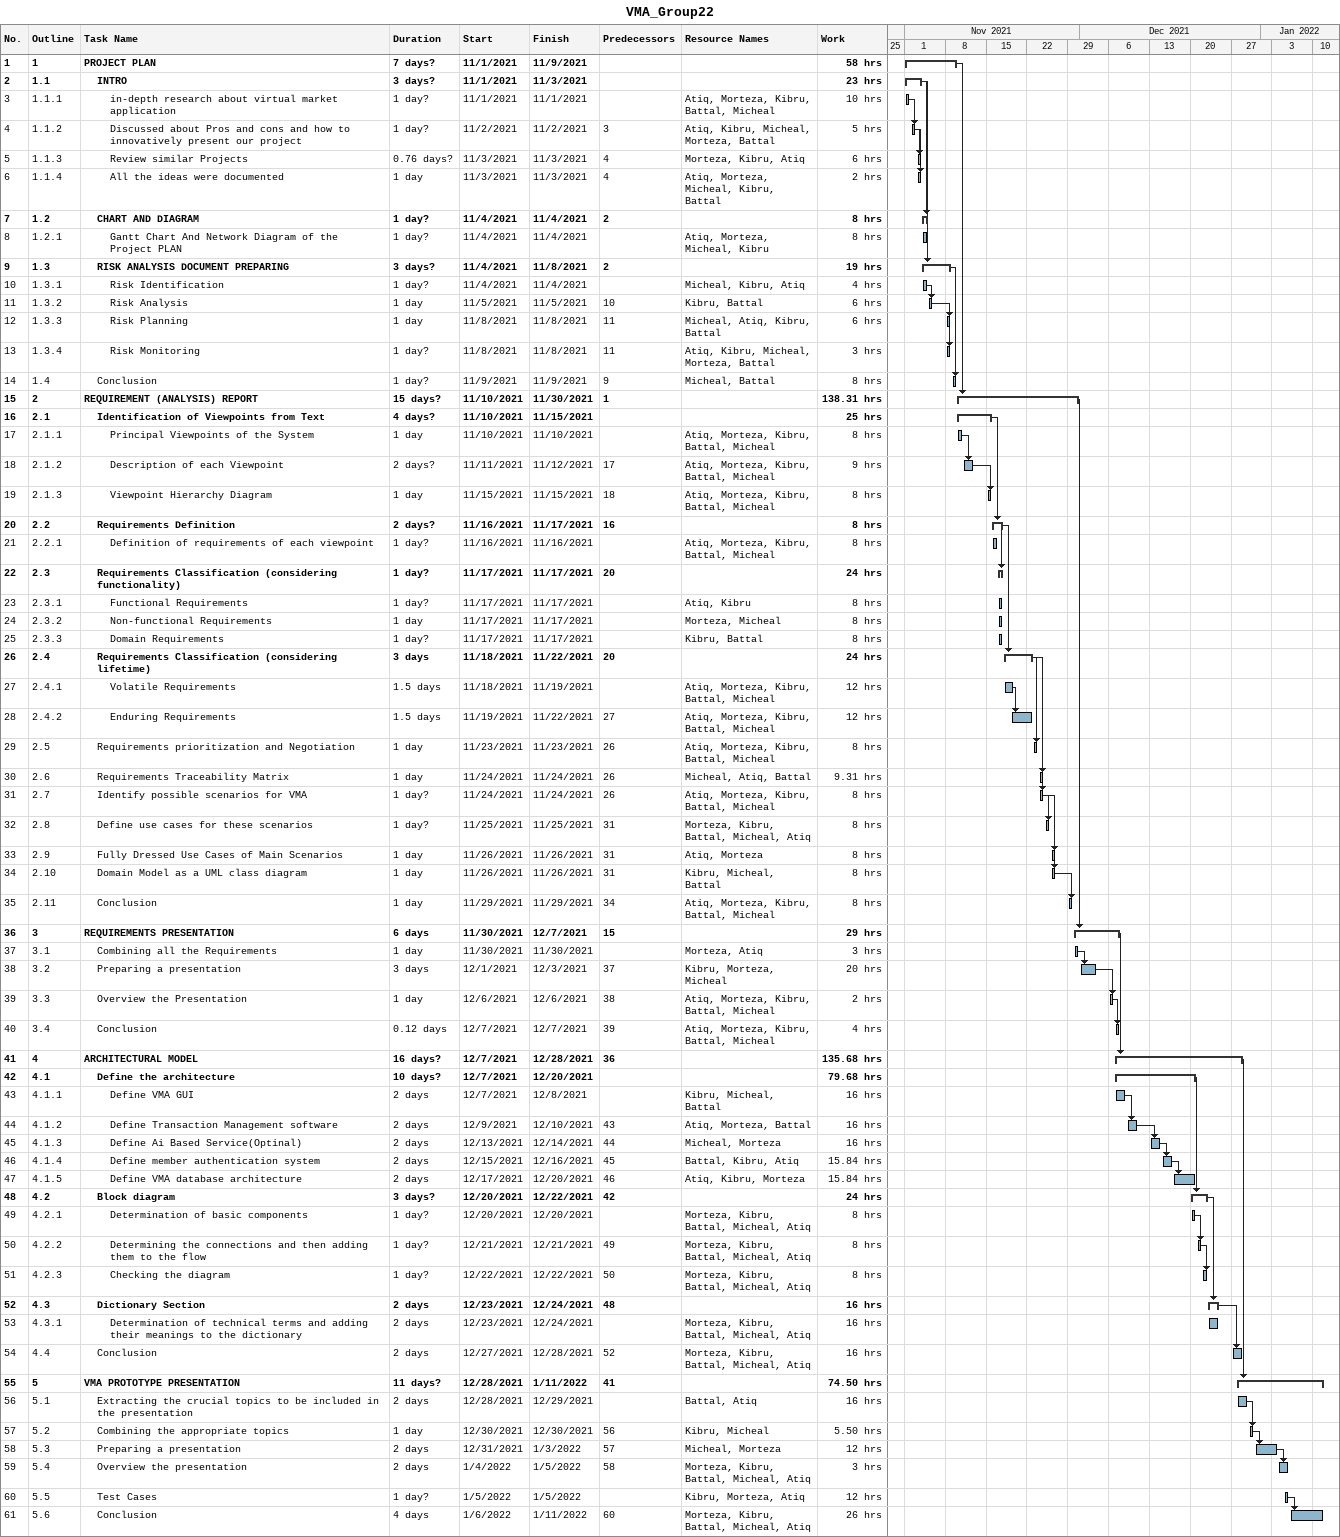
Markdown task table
VMA_Group22

| ID | WBS | Task | Duration | Start | Finish | Predecessors | Resources | Work (h) |
|---|---|---|---|---|---|---|---|---|
| 1 | 1 | **PROJECT PLAN** | 7d? | 2021-11-01 | 2021-11-09 |  |  | 58 |
| 2 | 1.1 | **INTRO** | 3d? | 2021-11-01 | 2021-11-03 |  |  | 23 |
| 3 | 1.1.1 | in-depth research about virtual market application | 1d? | 2021-11-01 | 2021-11-01 |  | Atiq, Morteza, Kibru, Battal, Micheal | 10 |
| 4 | 1.1.2 | Discussed about Pros and cons and how to innovatively present our project | 1d? | 2021-11-02 | 2021-11-02 | 3 | Atiq, Kibru, Micheal, Morteza, Battal | 5 |
| 5 | 1.1.3 | Review similar Projects | 0.76d? | 2021-11-03 | 2021-11-03 | 4 | Morteza, Kibru, Atiq | 6 |
| 6 | 1.1.4 | All the ideas were documented | 1d | 2021-11-03 | 2021-11-03 | 4 | Atiq, Morteza, Micheal, Kibru, Battal | 2 |
| 7 | 1.2 | **CHART AND DIAGRAM** | 1d? | 2021-11-04 | 2021-11-04 | 2 |  | 8 |
| 8 | 1.2.1 | Gantt Chart And Network Diagram of the Project PLAN | 1d? | 2021-11-04 | 2021-11-04 |  | Atiq, Morteza, Micheal, Kibru | 8 |
| 9 | 1.3 | **RISK ANALYSIS DOCUMENT PREPARING** | 3d? | 2021-11-04 | 2021-11-08 | 2 |  | 19 |
| 10 | 1.3.1 | Risk Identification | 1d? | 2021-11-04 | 2021-11-04 |  | Micheal, Kibru, Atiq | 4 |
| 11 | 1.3.2 | Risk Analysis | 1d | 2021-11-05 | 2021-11-05 | 10 | Kibru, Battal | 6 |
| 12 | 1.3.3 | Risk Planning | 1d | 2021-11-08 | 2021-11-08 | 11 | Micheal, Atiq, Kibru, Battal | 6 |
| 13 | 1.3.4 | Risk Monitoring | 1d? | 2021-11-08 | 2021-11-08 | 11 | Atiq, Kibru, Micheal, Morteza, Battal | 3 |
| 14 | 1.4 | Conclusion | 1d? | 2021-11-09 | 2021-11-09 | 9 | Micheal, Battal | 8 |
| 15 | 2 | **REQUIREMENT (ANALYSIS) REPORT** | 15d? | 2021-11-10 | 2021-11-30 | 1 |  | 138.31 |
| 16 | 2.1 | **Identification of Viewpoints from Text** | 4d? | 2021-11-10 | 2021-11-15 |  |  | 25 |
| 17 | 2.1.1 | Principal Viewpoints of the System | 1d | 2021-11-10 | 2021-11-10 |  | Atiq, Morteza, Kibru, Battal, Micheal | 8 |
| 18 | 2.1.2 | Description of each Viewpoint | 2d? | 2021-11-11 | 2021-11-12 | 17 | Atiq, Morteza, Kibru, Battal, Micheal | 9 |
| 19 | 2.1.3 | Viewpoint Hierarchy Diagram | 1d | 2021-11-15 | 2021-11-15 | 18 | Atiq, Morteza, Kibru, Battal, Micheal | 8 |
| 20 | 2.2 | **Requirements Definition** | 2d? | 2021-11-16 | 2021-11-17 | 16 |  | 8 |
| 21 | 2.2.1 | Definition of requirements of each viewpoint | 1d? | 2021-11-16 | 2021-11-16 |  | Atiq, Morteza, Kibru, Battal, Micheal | 8 |
| 22 | 2.3 | **Requirements Classification (considering functionality)** | 1d? | 2021-11-17 | 2021-11-17 | 20 |  | 24 |
| 23 | 2.3.1 | Functional Requirements | 1d? | 2021-11-17 | 2021-11-17 |  | Atiq, Kibru | 8 |
| 24 | 2.3.2 | Non-functional Requirements | 1d | 2021-11-17 | 2021-11-17 |  | Morteza, Micheal | 8 |
| 25 | 2.3.3 | Domain Requirements | 1d? | 2021-11-17 | 2021-11-17 |  | Kibru, Battal | 8 |
| 26 | 2.4 | **Requirements Classification (considering lifetime)** | 3d | 2021-11-18 | 2021-11-22 | 20 |  | 24 |
| 27 | 2.4.1 | Volatile Requirements | 1.5d | 2021-11-18 | 2021-11-19 |  | Atiq, Morteza, Kibru, Battal, Micheal | 12 |
| 28 | 2.4.2 | Enduring Requirements | 1.5d | 2021-11-19 | 2021-11-22 | 27 | Atiq, Morteza, Kibru, Battal, Micheal | 12 |
| 29 | 2.5 | Requirements prioritization and Negotiation | 1d | 2021-11-23 | 2021-11-23 | 26 | Atiq, Morteza, Kibru, Battal, Micheal | 8 |
| 30 | 2.6 | Requirements Traceability Matrix | 1d | 2021-11-24 | 2021-11-24 | 26 | Micheal, Atiq, Battal | 9.31 |
| 31 | 2.7 | Identify possible scenarios for VMA | 1d? | 2021-11-24 | 2021-11-24 | 26 | Atiq, Morteza, Kibru, Battal, Micheal | 8 |
| 32 | 2.8 | Define use cases for these scenarios | 1d? | 2021-11-25 | 2021-11-25 | 31 | Morteza, Kibru, Battal, Micheal, Atiq | 8 |
| 33 | 2.9 | Fully Dressed Use Cases of Main Scenarios | 1d | 2021-11-26 | 2021-11-26 | 31 | Atiq, Morteza | 8 |
| 34 | 2.10 | Domain Model as a UML class diagram | 1d | 2021-11-26 | 2021-11-26 | 31 | Kibru, Micheal, Battal | 8 |
| 35 | 2.11 | Conclusion | 1d | 2021-11-29 | 2021-11-29 | 34 | Atiq, Morteza, Kibru, Battal, Micheal | 8 |
| 36 | 3 | **REQUIREMENTS PRESENTATION** | 6d | 2021-11-30 | 2021-12-07 | 15 |  | 29 |
| 37 | 3.1 | Combining all the Requirements | 1d | 2021-11-30 | 2021-11-30 |  | Morteza, Atiq | 3 |
| 38 | 3.2 | Preparing a presentation | 3d | 2021-12-01 | 2021-12-03 | 37 | Kibru, Morteza, Micheal | 20 |
| 39 | 3.3 | Overview the Presentation | 1d | 2021-12-06 | 2021-12-06 | 38 | Atiq, Morteza, Kibru, Battal, Micheal | 2 |
| 40 | 3.4 | Conclusion | 0.12d | 2021-12-07 | 2021-12-07 | 39 | Atiq, Morteza, Kibru, Battal, Micheal | 4 |
| 41 | 4 | **ARCHITECTURAL MODEL** | 16d? | 2021-12-07 | 2021-12-28 | 36 |  | 135.68 |
| 42 | 4.1 | **Define the architecture** | 10d? | 2021-12-07 | 2021-12-20 |  |  | 79.68 |
| 43 | 4.1.1 | Define VMA GUI | 2d | 2021-12-07 | 2021-12-08 |  | Kibru, Micheal, Battal | 16 |
| 44 | 4.1.2 | Define Transaction Management software | 2d | 2021-12-09 | 2021-12-10 | 43 | Atiq, Morteza, Battal | 16 |
| 45 | 4.1.3 | Define Ai Based Service(Optinal) | 2d | 2021-12-13 | 2021-12-14 | 44 | Micheal, Morteza | 16 |
| 46 | 4.1.4 | Define member authentication system | 2d | 2021-12-15 | 2021-12-16 | 45 | Battal, Kibru, Atiq | 15.84 |
| 47 | 4.1.5 | Define VMA database architecture | 2d | 2021-12-17 | 2021-12-20 | 46 | Atiq, Kibru, Morteza | 15.84 |
| 48 | 4.2 | **Block diagram** | 3d? | 2021-12-20 | 2021-12-22 | 42 |  | 24 |
| 49 | 4.2.1 | Determination of basic components | 1d? | 2021-12-20 | 2021-12-20 |  | Morteza, Kibru, Battal, Micheal, Atiq | 8 |
| 50 | 4.2.2 | Determining the connections and then adding them to the flow | 1d? | 2021-12-21 | 2021-12-21 | 49 | Morteza, Kibru, Battal, Micheal, Atiq | 8 |
| 51 | 4.2.3 | Checking the diagram | 1d? | 2021-12-22 | 2021-12-22 | 50 | Morteza, Kibru, Battal, Micheal, Atiq | 8 |
| 52 | 4.3 | **Dictionary Section** | 2d | 2021-12-23 | 2021-12-24 | 48 |  | 16 |
| 53 | 4.3.1 | Determination of technical terms and adding their meanings to the dictionary | 2d | 2021-12-23 | 2021-12-24 |  | Morteza, Kibru, Battal, Micheal, Atiq | 16 |
| 54 | 4.4 | Conclusion | 2d | 2021-12-27 | 2021-12-28 | 52 | Morteza, Kibru, Battal, Micheal, Atiq | 16 |
| 55 | 5 | **VMA PROTOTYPE PRESENTATION** | 11d? | 2021-12-28 | 2022-01-11 | 41 |  | 74.50 |
| 56 | 5.1 | Extracting the crucial topics to be included in the presentation | 2d | 2021-12-28 | 2021-12-29 |  | Battal, Atiq | 16 |
| 57 | 5.2 | Combining the appropriate topics | 1d | 2021-12-30 | 2021-12-30 | 56 | Kibru, Micheal | 5.50 |
| 58 | 5.3 | Preparing a presentation | 2d | 2021-12-31 | 2022-01-03 | 57 | Micheal, Morteza | 12 |
| 59 | 5.4 | Overview the presentation | 2d | 2022-01-04 | 2022-01-05 | 58 | Morteza, Kibru, Battal, Micheal, Atiq | 3 |
| 60 | 5.5 | Test Cases | 1d? | 2022-01-05 | 2022-01-05 |  | Kibru, Morteza, Atiq | 12 |
| 61 | 5.6 | Conclusion | 4d | 2022-01-06 | 2022-01-11 | 60 | Morteza, Kibru, Battal, Micheal, Atiq | 26 |
